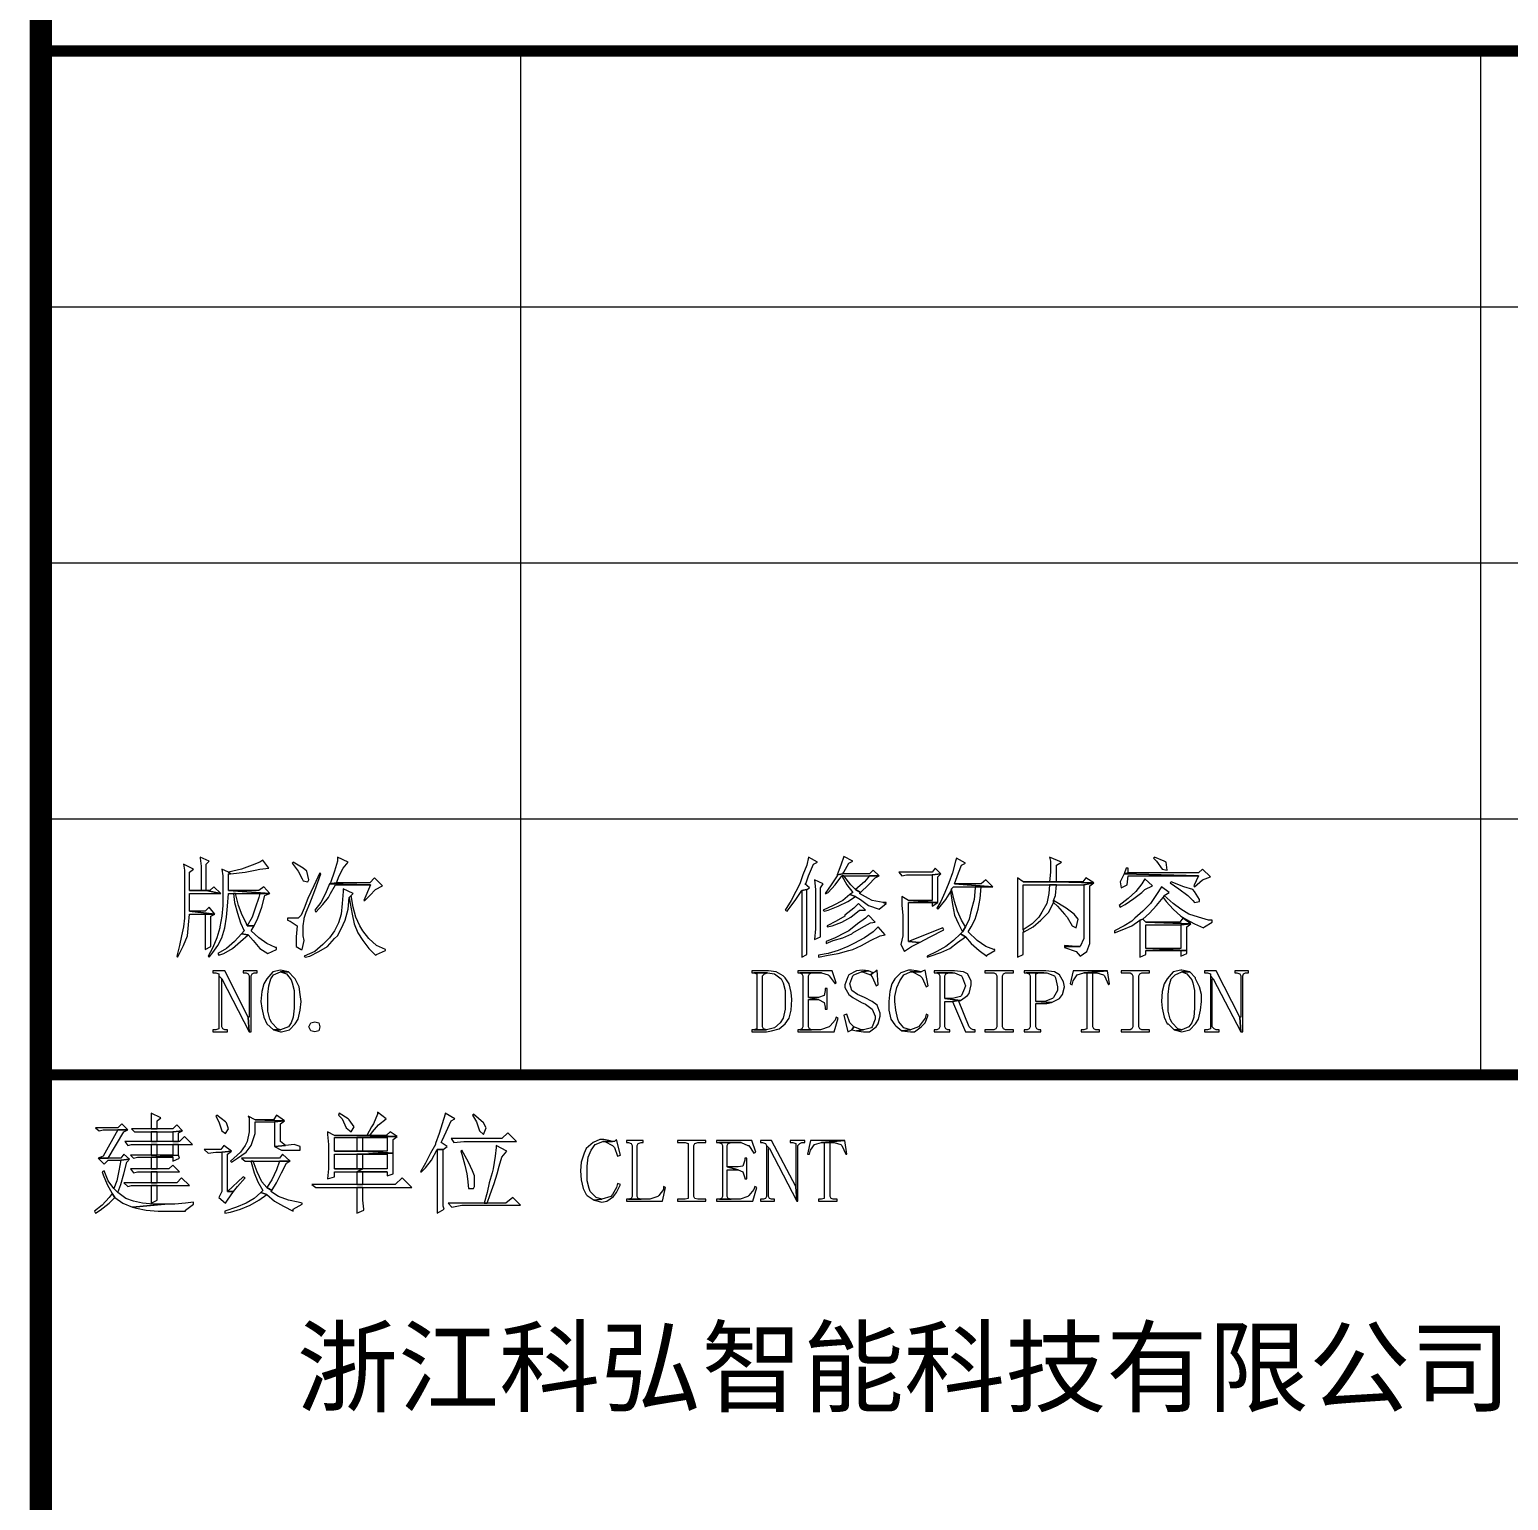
# Model space of a CAD drawing. Header units: millimetres. Extents: x 53009415 to 54059915, y 20499171 to 20796171.
# Drawn here: x 53604740 to 53627854, y 20597520 to 20620505 of the extents above; entities that cross this region are included whole.
import ezdxf

# ---------------------------------------------------------------- set-up
doc = ezdxf.new("R2010")
doc.units = ezdxf.units.MM
doc.header["$LTSCALE"] = 1000
doc.layers.add('PUB_TEXT', color=7, linetype='Continuous')
doc.layers.add('ROAD', color=2, linetype='Continuous')
doc.layers.add('PUB_TITLE', color=7, linetype='Continuous', lineweight=20)
doc.styles.add('HZST', font='')
doc.styles.get('HZST').set_extended_font_data('SimSun')

# ---------------------------------------------------------------- blocks, each defined once
blk = doc.blocks.new('a1')
at = {"layer": 'PUB_TITLE'}
for p, q in [((50500910, 18573530), (50500910, 18570326)), ((50503910, 18573530), (50503910, 18570326)), ((50499410, 18572730), (50505410, 18572730)), ((50499410, 18571930), (50505410, 18571930)), ((50499410, 18571130), (50505410, 18571130))]:
    blk.add_line(p, q, dxfattribs=at)
for points, const_width in [([(50499410, 18607730), (50499410, 18550330)], 70), ([(50499410, 18573530), (50505410, 18573530)], 35), ([(50499410, 18570330), (50505410, 18570330)], 35)]:
    blk.add_lwpolyline(points, dxfattribs=dict(at, const_width=const_width))
blk.add_lwpolyline([(50499410, 18550330), (50505410, 18550330), (50505410, 18607730), (50499410, 18607730)], close=True, dxfattribs=at)
at = {"layer": 'PUB_TITLE', "lineweight": 0}
for points in [[(50499856.2, 18570988.3), (50499859.3, 18570969.9), (50499859.3, 18570936.3), (50499859.3, 18570896.4), (50499859.3, 18570887.2), (50499859.3, 18570850.5), (50499859.3, 18570819.9), (50499856.2, 18570792.3), (50499850.1, 18570764.7), (50499844, 18570734.1), (50499834.8, 18570700.4), (50499837.9, 18570697.4), (50499844, 18570709.6), (50499856.2, 18570734.1), (50499868.5, 18570764.7), (50499871.6, 18570798.4), (50499874.6, 18570832.1), (50499923.6, 18570832.1), (50499954.3, 18570832.1), (50499874.6, 18570841.3), (50499874.6, 18570896.4), (50499972.6, 18570896.4), (50499926.7, 18570905.6), (50499874.6, 18570905.6), (50499874.6, 18570963.8), (50499886.9, 18570973)], [(50499908.3, 18571009.8), (50499908.3, 18571006.7), (50499911.4, 18570982.2), (50499911.4, 18570948.5), (50499911.4, 18570905.6), (50499874.6, 18570905.6), (50499926.7, 18570905.6), (50499926.7, 18570988.3), (50499935.9, 18570997.5)], [(50500104.3, 18571000.6), (50500095.1, 18570994.4), (50500070.6, 18570985.3), (50500037, 18570973), (50499997.1, 18570963.8), (50500003.3, 18570957.7), (50500049.2, 18570963.8), (50500079.8, 18570969.9), (50500095.1, 18570973), (50500122.7, 18570976.1)], [(50500199.3, 18570994.4), (50500196.2, 18570991.4), (50500214.6, 18570966.9), (50500226.8, 18570942.4), (50500229.9, 18570936.3), (50500245.2, 18570933.2), (50500248.3, 18570939.3), (50500242.2, 18570966.9), (50500229.9, 18570976.1)], [(50500337.1, 18571009.8), (50500337.1, 18570997.5), (50500327.9, 18570966.9), (50500315.7, 18570930.1), (50500312.6, 18570927.1), (50500334, 18570930.1), (50500343.2, 18570951.6), (50500355.5, 18570976.1), (50500370.8, 18570994.4)], [(50501810.3, 18571009.8), (50501804.2, 18570985.3), (50501791.9, 18570954.6), (50501782.7, 18570927.1), (50501770.5, 18570902.6), (50501755.2, 18570875), (50501736.8, 18570844.4), (50501742.9, 18570841.3), (50501752.1, 18570853.6), (50501770.5, 18570878.1), (50501788.8, 18570905.6), (50501804.2, 18570908.7), (50501813.3, 18570914.8), (50501798, 18570927.1), (50501801.1, 18570927.1), (50501810.3, 18570951.6), (50501825.6, 18570988.3), (50501837.8, 18570994.4)], [(50501920.5, 18571012.8), (50501911.4, 18570985.3), (50501899.1, 18570954.6), (50501917.5, 18570957.7), (50501920.5, 18570963.8), (50501935.9, 18570991.4), (50501948.1, 18570997.5)], [(50502272.8, 18571006.7), (50502269.7, 18570997.5), (50502260.5, 18570960.8), (50502248.3, 18570930.1), (50502236, 18570899.5), (50502223.8, 18570871.9), (50502211.5, 18570850.5), (50502214.6, 18570847.4), (50502217.6, 18570850.5), (50502239.1, 18570878.1), (50502254.4, 18570902.6), (50502257.4, 18570911.8), (50502263.6, 18570917.9), (50502331, 18570917.9), (50502349.3, 18570917.9), (50502386.1, 18570917.9), (50502266.6, 18570927.1), (50502278.9, 18570960.8), (50502288.1, 18570985.3), (50502300.3, 18570991.4)], [(50502563.7, 18571009.8), (50502566.8, 18570997.5), (50502566.8, 18570963.8), (50502563.7, 18570933.2), (50502481, 18570933.2), (50502585.2, 18570933.2), (50502585.2, 18570954.6), (50502585.2, 18570985.3), (50502600.5, 18570994.4)], [(50502891.4, 18571009.8), (50502888.4, 18571006.7), (50502897.6, 18570997.5), (50502915.9, 18570973), (50502931.3, 18570969.9), (50502928.2, 18570994.4), (50502922.1, 18570997.5)], [(50499975.7, 18570973), (50499978.8, 18570951.6), (50499978.8, 18570917.9), (50499978.8, 18570887.2), (50499978.8, 18570859.7), (50499975.7, 18570826), (50499969.6, 18570792.3), (50499969.6, 18570789.2), (50499960.4, 18570758.6), (50499948.1, 18570728), (50499932.8, 18570700.4), (50499935.9, 18570697.4), (50499948.1, 18570712.7), (50499963.4, 18570734.1), (50499975.7, 18570758.6), (50499984.9, 18570789.2), (50499991, 18570822.9), (50499994.1, 18570856.6), (50499997.1, 18570896.4), (50500012.4, 18570896.4), (50500018.6, 18570896.4), (50500095.1, 18570896.4), (50500125.8, 18570896.4), (50499997.1, 18570905.6), (50499997.1, 18570957.7), (50500003.3, 18570957.7), (50499997.1, 18570963.8)], [(50500282, 18570960.8), (50500263.6, 18570920.9), (50500245.2, 18570881.1), (50500233, 18570850.5), (50500223.8, 18570829.1), (50500217.7, 18570822.9), (50500214.6, 18570819.9), (50500180.9, 18570819.9), (50500180.9, 18570813.7), (50500190.1, 18570810.7), (50500211.5, 18570795.4), (50500211.5, 18570795.4), (50500208.5, 18570761.7), (50500208.5, 18570731), (50500223.8, 18570721.9), (50500226.8, 18570721.9), (50500233, 18570749.4), (50500229.9, 18570764.7), (50500229.9, 18570795.4), (50500233, 18570816.8), (50500233, 18570819.9), (50500239.1, 18570838.2), (50500251.3, 18570865.8), (50500266.7, 18570905.6), (50500285, 18570957.7)], [(50500453.5, 18570945.4), (50500438.2, 18570930.1), (50500334, 18570930.1), (50500312.6, 18570927.1), (50500441.2, 18570924), (50500419.8, 18570875), (50500422.9, 18570875), (50500438.2, 18570890.3), (50500456.5, 18570908.7), (50500478, 18570920.9)], [(50502012.4, 18570969.9), (50502000.2, 18570957.7), (50501917.5, 18570957.7), (50501899.1, 18570954.6), (50501899.1, 18570951.6), (50501880.7, 18570924), (50501862.4, 18570896.4), (50501865.4, 18570896.4), (50501871.5, 18570899.5), (50501893, 18570924), (50501914.4, 18570951.6), (50501920.5, 18570951.6), (50502000.2, 18570951.6), (50502030.8, 18570951.6)], [(50501920.5, 18570951.6), (50501914.4, 18570951.6), (50501929.7, 18570924), (50501948.1, 18570899.5), (50501938.9, 18570893.4), (50501957.3, 18570887.2), (50501972.6, 18570878.1), (50501997.1, 18570859.7), (50502030.8, 18570847.4), (50502052.2, 18570865.8), (50502043.1, 18570868.9), (50502009.4, 18570875), (50501997.1, 18570881.1), (50501969.5, 18570896.4), (50501972.6, 18570899.5), (50501957.3, 18570908.7), (50501942, 18570924)], [(50502030.8, 18570951.6), (50502000.2, 18570951.6), (50501984.9, 18570933.2), (50501957.3, 18570908.7), (50501972.6, 18570899.5), (50501997.1, 18570924), (50502018.6, 18570945.4)], [(50502205.4, 18570976.1), (50502196.2, 18570963.8), (50502092.1, 18570963.8), (50502101.2, 18570951.6), (50502116.6, 18570954.6), (50502196.2, 18570954.6), (50502223.8, 18570957.7)], [(50502223.8, 18570957.7), (50502196.2, 18570954.6), (50502196.2, 18570875), (50502122.7, 18570875), (50502214.6, 18570868.9), (50502214.6, 18570878.1), (50502214.6, 18570908.7), (50502214.6, 18570948.5)], [(50502462.7, 18570945.4), (50502462.7, 18570920.9), (50502462.7, 18570884.2), (50502462.7, 18570752.5), (50502462.7, 18570731), (50502462.7, 18570697.4), (50502481, 18570706.5), (50502481, 18570777), (50502484.1, 18570777), (50502481, 18570783.1), (50502481, 18570924), (50502563.7, 18570924), (50502585.2, 18570924), (50502670.9, 18570924), (50502701.5, 18570930.1), (50502585.2, 18570933.2), (50502481, 18570933.2)], [(50502677, 18570945.4), (50502667.9, 18570933.2), (50502585.2, 18570933.2), (50502701.5, 18570930.1)], [(50502860.8, 18570942.4), (50502851.6, 18570927.1), (50502833.2, 18570902.6), (50502808.7, 18570881.1), (50502781.2, 18570859.7), (50502784.2, 18570853.6), (50502799.6, 18570862.7), (50502827.1, 18570881.1), (50502851.6, 18570899.5), (50502860.8, 18570908.7), (50502885.3, 18570920.9)], [(50502796.5, 18570957.7), (50502784.2, 18570933.2), (50502787.3, 18570914.8), (50502805.7, 18570924), (50502808.7, 18570951.6), (50503029.3, 18570951.6)], [(50502808.7, 18570976.1), (50502802.6, 18570976.1), (50502796.5, 18570957.7), (50502808.7, 18570960.8)], [(50503041.5, 18570973), (50503029.3, 18570960.8), (50502808.7, 18570960.8), (50502796.5, 18570957.7), (50503029.3, 18570951.6), (50503013.9, 18570920.9), (50503017, 18570917.9), (50503041.5, 18570939.3), (50503066, 18570948.5)], [(50499951.2, 18570917.9), (50499938.9, 18570905.6), (50499926.7, 18570905.6), (50499972.6, 18570896.4)], [(50500107.4, 18570917.9), (50500092.1, 18570905.6), (50499997.1, 18570905.6), (50500125.8, 18570896.4)], [(50500018.6, 18570896.4), (50500012.4, 18570896.4), (50500015.5, 18570868.9), (50500024.7, 18570835.2), (50500033.9, 18570804.6), (50500046.1, 18570780.1), (50500037, 18570770.9), (50500058.4, 18570767.8), (50500073.7, 18570749.4), (50500095.1, 18570724.9), (50500119.6, 18570709.6), (50500119.6, 18570709.6), (50500147.2, 18570721.9), (50500147.2, 18570728), (50500144.1, 18570728), (50500116.6, 18570740.2), (50500092.1, 18570758.6), (50500067.6, 18570780.1), (50500076.8, 18570795.4), (50500055.3, 18570795.4), (50500052.3, 18570804.6), (50500040, 18570829.1), (50500027.8, 18570859.7)], [(50500125.8, 18570896.4), (50500095.1, 18570896.4), (50500092.1, 18570884.2), (50500079.8, 18570850.5), (50500070.6, 18570822.9), (50500055.3, 18570795.4), (50500076.8, 18570795.4), (50500089, 18570819.9), (50500101.3, 18570853.6), (50500110.5, 18570890.3)], [(50500355.5, 18570911.8), (50500355.5, 18570902.6), (50500352.4, 18570865.8), (50500349.4, 18570832.1), (50500340.2, 18570804.6), (50500327.9, 18570780.1), (50500312.6, 18570758.6), (50500291.2, 18570737.2), (50500266.7, 18570715.7), (50500233, 18570700.4), (50500236, 18570697.4), (50500251.3, 18570700.4), (50500278.9, 18570715.7), (50500306.5, 18570731), (50500327.9, 18570755.6), (50500337.1, 18570764.7), (50500349.4, 18570786.2), (50500361.6, 18570813.7), (50500370.8, 18570847.4), (50500373.9, 18570884.2), (50500380, 18570890.3), (50500386.1, 18570896.4)], [(50500312.6, 18570927.1), (50500300.3, 18570896.4), (50500285, 18570868.9), (50500266.7, 18570844.4), (50500269.7, 18570838.2), (50500291.2, 18570862.7), (50500309.5, 18570884.2), (50500315.7, 18570896.4), (50500331, 18570924), (50500441.2, 18570924)], [(50501804.2, 18570908.7), (50501788.8, 18570905.6), (50501788.8, 18570737.2), (50501788.8, 18570731), (50501788.8, 18570697.4), (50501804.2, 18570706.5)], [(50501828.7, 18570939.3), (50501831.7, 18570908.7), (50501831.7, 18570792.3), (50501831.7, 18570786.2), (50501828.7, 18570752.5), (50501847, 18570761.7), (50501847, 18570914.8), (50501856.2, 18570927.1)], [(50502257.4, 18570911.8), (50502254.4, 18570902.6), (50502254.4, 18570896.4), (50502260.5, 18570862.7), (50502266.6, 18570829.1), (50502278.9, 18570801.5), (50502291.1, 18570777), (50502300.3, 18570792.3), (50502300.3, 18570792.3), (50502288.1, 18570813.7), (50502275.8, 18570841.3), (50502266.6, 18570871.9)], [(50502364.6, 18570939.3), (50502349.3, 18570927.1), (50502266.6, 18570927.1), (50502386.1, 18570917.9)], [(50502349.3, 18570917.9), (50502331, 18570917.9), (50502331, 18570914.8), (50502327.9, 18570878.1), (50502318.7, 18570844.4), (50502312.6, 18570816.8), (50502300.3, 18570792.3), (50502291.1, 18570777), (50502285, 18570770.9), (50502300.3, 18570761.7), (50502318.7, 18570740.2), (50502343.2, 18570718.8), (50502367.7, 18570700.4), (50502367.7, 18570703.5), (50502392.2, 18570718.8), (50502392.2, 18570721.9), (50502389.1, 18570721.9), (50502364.6, 18570731), (50502337.1, 18570749.4), (50502309.5, 18570777), (50502318.7, 18570792.3), (50502331, 18570816.8), (50502340.1, 18570847.4), (50502346.3, 18570881.1)], [(50502585.2, 18570924), (50502563.7, 18570924), (50502560.7, 18570896.4), (50502554.5, 18570865.8), (50502539.2, 18570838.2), (50502530, 18570822.9), (50502508.6, 18570801.5), (50502481, 18570783.1), (50502484.1, 18570777), (50502511.7, 18570792.3), (50502536.2, 18570813.7), (50502539.2, 18570816.8), (50502560.7, 18570838.2), (50502576, 18570868.9), (50502576, 18570875), (50502582.1, 18570890.3)], [(50502701.5, 18570930.1), (50502670.9, 18570924), (50502670.9, 18570755.6), (50502670.9, 18570755.6), (50502658.7, 18570731), (50502609.7, 18570731), (50502609.7, 18570728), (50502646.4, 18570715.7), (50502658.7, 18570700.4), (50502680.1, 18570715.7), (50502689.3, 18570740.2), (50502689.3, 18570920.9)], [(50502912.9, 18570917.9), (50502897.6, 18570893.4), (50502879.2, 18570865.8), (50502876.1, 18570862.7), (50502854.7, 18570841.3), (50502830.2, 18570819.9), (50502821, 18570810.7), (50502796.5, 18570795.4), (50502765.9, 18570780.1), (50502765.9, 18570773.9), (50502790.4, 18570783.1), (50502821, 18570795.4), (50502845.5, 18570813.7), (50502854.7, 18570816.8), (50502876.1, 18570835.2), (50502897.6, 18570859.7), (50502919, 18570884.2), (50502922.1, 18570890.3), (50502937.4, 18570899.5)], [(50502943.5, 18570933.2), (50502940.4, 18570930.1), (50502968, 18570911.8), (50502995.6, 18570890.3), (50503010.9, 18570875), (50503017, 18570868.9), (50503032.3, 18570871.9), (50503032.3, 18570878.1), (50503017, 18570902.6), (50503010.9, 18570908.7), (50502983.3, 18570917.9)], [(50499935.9, 18570853.6), (50499923.6, 18570841.3), (50499874.6, 18570841.3), (50499954.3, 18570832.1)], [(50500380, 18570890.3), (50500373.9, 18570884.2), (50500376.9, 18570865.8), (50500383, 18570832.1), (50500389.2, 18570801.5), (50500401.4, 18570773.9), (50500416.7, 18570749.4), (50500435.1, 18570724.9), (50500456.5, 18570703.5), (50500459.6, 18570706.5), (50500487.2, 18570718.8), (50500487.2, 18570721.9), (50500459.6, 18570734.1), (50500435.1, 18570755.6), (50500416.7, 18570780.1), (50500407.5, 18570795.4), (50500395.3, 18570822.9), (50500386.1, 18570853.6)], [(50501938.9, 18570893.4), (50501917.5, 18570875), (50501886.9, 18570859.7), (50501856.2, 18570844.4), (50501859.3, 18570841.3), (50501871.5, 18570844.4), (50501902.2, 18570856.6), (50501932.8, 18570871.9), (50501957.3, 18570887.2)], [(50501966.5, 18570865.8), (50501951.2, 18570850.5), (50501923.6, 18570829.1), (50501923.6, 18570826), (50501896, 18570810.7), (50501868.5, 18570795.4), (50501868.5, 18570792.3), (50501883.8, 18570795.4), (50501914.4, 18570807.6), (50501942, 18570822.9), (50501969.5, 18570844.4), (50501987.9, 18570844.4)], [(50502052.2, 18570868.9), (50502043.1, 18570868.9), (50502052.2, 18570865.8)], [(50502101.2, 18570887.2), (50502101.2, 18570859.7), (50502104.3, 18570829.1), (50502104.3, 18570764.7), (50502098.2, 18570737.2), (50502110.4, 18570715.7), (50502113.5, 18570718.8), (50502131.9, 18570731), (50502156.4, 18570743.3), (50502122.7, 18570746.4), (50502122.7, 18570868.9), (50502196.2, 18570868.9), (50502214.6, 18570868.9), (50502122.7, 18570875)], [(50502214.6, 18570868.9), (50502196.2, 18570868.9), (50502196.2, 18570856.6)], [(50502576, 18570875), (50502576, 18570868.9), (50502588.2, 18570856.6), (50502609.7, 18570832.1), (50502618.9, 18570822.9), (50502634.2, 18570795.4), (50502646.4, 18570789.2), (50502652.5, 18570816.8), (50502652.5, 18570816.8), (50502640.3, 18570832.1), (50502615.8, 18570850.5)], [(50502922.1, 18570890.3), (50502919, 18570884.2), (50502928.2, 18570871.9), (50502949.6, 18570847.4), (50502974.1, 18570826), (50502989.4, 18570816.8), (50503017, 18570801.5), (50503044.6, 18570789.2), (50503047.6, 18570792.3), (50503072.1, 18570807.6), (50503072.1, 18570813.7), (50503059.9, 18570813.7), (50503029.3, 18570822.9), (50502998.6, 18570832.1), (50502974.1, 18570847.4), (50502949.6, 18570865.8)], [(50499954.3, 18570832.1), (50499923.6, 18570832.1), (50499923.6, 18570721.9), (50499942, 18570731), (50499942, 18570752.5), (50499942, 18570783.1), (50499942, 18570826)], [(50501997.1, 18570829.1), (50501987.9, 18570819.9), (50501963.4, 18570801.5), (50501935.9, 18570780.1), (50501923.6, 18570773.9), (50501893, 18570758.6), (50501865.4, 18570746.4), (50501865.4, 18570740.2), (50501886.9, 18570749.4), (50501917.5, 18570758.6), (50501945, 18570770.9), (50501948.1, 18570773.9), (50501975.7, 18570789.2), (50502003.2, 18570804.6), (50502018.6, 18570807.6)], [(50502854.7, 18570816.8), (50502845.5, 18570813.7), (50502845.5, 18570786.2), (50502845.5, 18570746.4), (50502845.5, 18570718.8), (50502845.5, 18570697.4), (50502863.9, 18570706.5), (50502863.9, 18570718.8), (50502974.1, 18570718.8), (50502992.5, 18570718.8), (50502863.9, 18570724.9), (50502863.9, 18570798.4), (50502974.1, 18570798.4), (50503004.8, 18570801.5), (50502863.9, 18570807.6)], [(50502980.3, 18570819.9), (50502971.1, 18570807.6), (50502863.9, 18570807.6), (50503004.8, 18570801.5)], [(50500037, 18570770.9), (50500015.5, 18570746.4), (50499991, 18570724.9), (50499963.4, 18570709.6), (50499966.5, 18570703.5), (50499981.8, 18570709.6), (50500009.4, 18570724.9), (50500033.9, 18570746.4), (50500058.4, 18570767.8)], [(50502027.7, 18570792.3), (50502012.4, 18570777), (50501984.9, 18570758.6), (50501951.2, 18570740.2), (50501932.8, 18570731), (50501902.2, 18570718.8), (50501871.5, 18570709.6), (50501840.9, 18570703.5), (50501840.9, 18570697.4), (50501840.9, 18570697.4), (50501871.5, 18570703.5), (50501902.2, 18570709.6), (50501935.9, 18570718.8), (50501948.1, 18570721.9), (50501975.7, 18570734.1), (50502003.2, 18570749.4), (50502033.9, 18570764.7), (50502049.2, 18570767.8)], [(50502229.9, 18570789.2), (50502122.7, 18570746.4), (50502156.4, 18570743.3), (50502190.1, 18570761.7), (50502232.9, 18570783.1)], [(50502285, 18570770.9), (50502263.6, 18570749.4), (50502239.1, 18570731), (50502211.5, 18570715.7), (50502180.9, 18570700.4), (50502180.9, 18570697.4), (50502190.1, 18570700.4), (50502223.8, 18570712.7), (50502251.3, 18570724.9), (50502275.8, 18570743.3), (50502300.3, 18570761.7)], [(50503004.8, 18570801.5), (50502974.1, 18570798.4), (50502974.1, 18570724.9), (50502863.9, 18570724.9), (50502992.5, 18570718.8), (50502992.5, 18570749.4), (50502992.5, 18570792.3)], [(50502609.7, 18570734.1), (50502609.7, 18570731), (50502658.7, 18570731), (50502646.4, 18570731)], [(50502992.5, 18570718.8), (50502974.1, 18570718.8), (50502974.1, 18570700.4), (50502992.5, 18570709.6)], [(50499984.9, 18570654.5), (50499948.1, 18570654.5), (50499948.1, 18570648.4), (50499957.3, 18570648.4), (50499966.5, 18570645.3), (50499966.5, 18570639.2), (50499975.7, 18570630), (50500061.5, 18570464.6), (50500058.4, 18570510.5)], [(50499966.5, 18570639.2), (50499966.5, 18570479.9), (50499966.5, 18570473.8), (50499957.3, 18570470.7), (50499948.1, 18570470.7), (50499948.1, 18570464.6), (50499994.1, 18570464.6), (50499994.1, 18570470.7), (50499984.9, 18570470.7), (50499978.8, 18570473.8), (50499975.7, 18570479.9), (50499975.7, 18570630), (50499975.7, 18570630)], [(50500086, 18570654.5), (50500043.1, 18570654.5), (50500043.1, 18570648.4), (50500052.3, 18570648.4), (50500058.4, 18570645.3), (50500061.5, 18570639.2), (50500061.5, 18570510.5), (50500058.4, 18570510.5), (50500061.5, 18570464.6), (50500067.6, 18570464.6), (50500067.6, 18570639.2), (50500070.6, 18570645.3), (50500076.8, 18570648.4), (50500086, 18570648.4)], [(50500159.5, 18570657.5), (50500159.5, 18570657.5), (50500135, 18570651.4), (50500116.6, 18570630), (50500107.4, 18570614.7), (50500101.3, 18570590.2), (50500098.2, 18570559.5), (50500101.3, 18570538.1), (50500107.4, 18570510.5), (50500116.6, 18570489.1), (50500116.6, 18570489.1), (50500138, 18570470.7), (50500159.5, 18570470.7), (50500150.3, 18570473.8), (50500131.9, 18570492.2), (50500125.8, 18570504.4), (50500119.6, 18570528.9), (50500119.6, 18570562.6), (50500119.6, 18570581), (50500122.7, 18570608.5), (50500128.8, 18570630), (50500138, 18570642.2), (50500159.5, 18570651.4), (50500184, 18570651.4)], [(50500184, 18570651.4), (50500159.5, 18570651.4), (50500177.8, 18570645.3), (50500193.2, 18570626.9), (50500196.2, 18570617.7), (50500202.3, 18570593.2), (50500202.3, 18570562.6), (50500202.3, 18570538.1), (50500199.3, 18570510.5), (50500193.2, 18570492.2), (50500184, 18570479.9), (50500159.5, 18570470.7), (50500138, 18570470.7), (50500159.5, 18570464.6), (50500162.5, 18570464.6), (50500187, 18570470.7), (50500205.4, 18570489.1), (50500214.6, 18570504.4), (50500220.7, 18570532), (50500223.8, 18570559.5), (50500220.7, 18570581), (50500217.7, 18570605.5), (50500205.4, 18570630), (50500202.3, 18570633)], [(50501684.7, 18570654.5), (50501632.6, 18570654.5), (50501632.6, 18570648.4), (50501638.8, 18570648.4), (50501681.6, 18570648.4), (50501703.1, 18570645.3), (50501724.5, 18570630), (50501730.7, 18570617.7), (50501736.8, 18570593.2), (50501736.8, 18570562.6), (50501736.8, 18570535), (50501730.7, 18570507.5), (50501721.5, 18570492.2), (50501703.1, 18570476.8), (50501678.6, 18570470.7), (50501638.8, 18570470.7), (50501632.6, 18570470.7), (50501632.6, 18570464.6), (50501678.6, 18570464.6), (50501693.9, 18570467.7), (50501718.4, 18570473.8), (50501736.8, 18570489.1), (50501749, 18570507.5), (50501755.2, 18570532), (50501758.2, 18570565.7), (50501755.2, 18570587.1), (50501749, 18570614.7), (50501736.8, 18570633), (50501730.7, 18570639.2), (50501709.2, 18570651.4)], [(50501638.8, 18570648.4), (50501648, 18570645.3), (50501648, 18570639.2), (50501648, 18570479.9), (50501648, 18570473.8), (50501638.8, 18570470.7), (50501678.6, 18570470.7), (50501669.4, 18570473.8), (50501666.3, 18570479.9), (50501666.3, 18570639.2), (50501672.5, 18570645.3), (50501681.6, 18570648.4)], [(50501883.8, 18570654.5), (50501776.6, 18570654.5), (50501776.6, 18570648.4), (50501782.7, 18570648.4), (50501850.1, 18570648.4), (50501871.5, 18570642.2), (50501874.6, 18570639.2), (50501893, 18570614.7), (50501896, 18570617.7)], [(50501782.7, 18570648.4), (50501788.8, 18570645.3), (50501791.9, 18570639.2), (50501791.9, 18570479.9), (50501788.8, 18570473.8), (50501782.7, 18570470.7), (50501819.5, 18570470.7), (50501813.3, 18570473.8), (50501810.3, 18570479.9), (50501810.3, 18570565.7), (50501840.9, 18570565.7), (50501810.3, 18570571.8), (50501810.3, 18570639.2), (50501813.3, 18570645.3), (50501819.5, 18570648.4), (50501850.1, 18570648.4)], [(50501978.7, 18570657.5), (50501960.4, 18570654.5), (50501935.9, 18570642.2), (50501932.8, 18570636.1), (50501923.6, 18570611.6), (50501923.6, 18570602.4), (50501935.9, 18570581), (50501948.1, 18570571.8), (50501975.7, 18570556.5), (50501987.9, 18570550.3), (50502009.4, 18570535), (50502018.6, 18570513.6), (50502018.6, 18570504.4), (50502009.4, 18570479.9), (50502006.3, 18570476.8), (50501981.8, 18570470.7), (50501960.4, 18570467.7), (50501981.8, 18570464.6), (50502000.2, 18570464.6), (50502021.6, 18570479.9), (50502027.7, 18570489.1), (50502033.9, 18570513.6), (50502033.9, 18570522.8), (50502024.7, 18570547.3), (50502009.4, 18570559.5), (50501984.9, 18570571.8), (50501963.4, 18570581), (50501945, 18570593.2), (50501938.9, 18570614.7), (50501938.9, 18570614.7), (50501948.1, 18570639.2), (50501951.2, 18570642.2), (50501975.7, 18570651.4), (50501997.1, 18570654.5)], [(50501997.1, 18570654.5), (50501975.7, 18570651.4), (50501978.7, 18570651.4), (50502003.2, 18570642.2), (50502012.4, 18570648.4)], [(50502024.7, 18570657.5), (50502018.6, 18570651.4), (50502012.4, 18570648.4), (50502003.2, 18570642.2), (50502009.4, 18570636.1), (50502021.6, 18570608.5), (50502027.7, 18570611.6)], [(50502131.9, 18570657.5), (50502122.7, 18570657.5), (50502098.2, 18570648.4), (50502079.8, 18570630), (50502070.6, 18570614.7), (50502064.5, 18570590.2), (50502061.4, 18570559.5), (50502061.4, 18570532), (50502067.6, 18570504.4), (50502079.8, 18570486), (50502082.9, 18570483), (50502101.2, 18570467.7), (50502128.8, 18570470.7), (50502107.4, 18570476.8), (50502092.1, 18570495.2), (50502089, 18570504.4), (50502082.9, 18570532), (50502079.8, 18570559.5), (50502079.8, 18570574.8), (50502085.9, 18570602.4), (50502095.1, 18570623.9), (50502107.4, 18570642.2), (50502128.8, 18570651.4), (50502162.5, 18570651.4), (50502147.2, 18570654.5)], [(50502174.8, 18570657.5), (50502168.6, 18570654.5), (50502162.5, 18570651.4), (50502128.8, 18570651.4), (50502134.9, 18570651.4), (50502159.4, 18570639.2), (50502165.6, 18570633), (50502177.8, 18570605.5), (50502183.9, 18570608.5)], [(50502266.6, 18570654.5), (50502202.3, 18570654.5), (50502202.3, 18570648.4), (50502211.5, 18570648.4), (50502260.5, 18570648.4), (50502266.6, 18570648.4), (50502288.1, 18570639.2), (50502291.1, 18570633), (50502300.3, 18570608.5), (50502297.3, 18570599.4), (50502288.1, 18570577.9), (50502285, 18570574.8), (50502260.5, 18570568.7), (50502236, 18570568.7), (50502285, 18570562.6), (50502306.5, 18570577.9), (50502312.6, 18570584), (50502318.7, 18570611.6), (50502318.7, 18570623.9), (50502306.5, 18570645.3), (50502294.2, 18570651.4)], [(50502211.5, 18570648.4), (50502217.6, 18570645.3), (50502220.7, 18570639.2), (50502220.7, 18570479.9), (50502217.6, 18570473.8), (50502211.5, 18570470.7), (50502202.3, 18570470.7), (50502202.3, 18570464.6), (50502251.3, 18570464.6), (50502251.3, 18570470.7), (50502245.2, 18570470.7), (50502239.1, 18570473.8), (50502236, 18570479.9), (50502236, 18570559.5), (50502260.5, 18570559.5), (50502278.9, 18570562.6), (50502285, 18570562.6), (50502236, 18570568.7), (50502236, 18570639.2), (50502239.1, 18570645.3), (50502248.3, 18570648.4), (50502260.5, 18570648.4)], [(50502450.4, 18570654.5), (50502361.6, 18570654.5), (50502361.6, 18570648.4), (50502389.1, 18570648.4), (50502395.3, 18570645.3), (50502398.3, 18570639.2), (50502398.3, 18570479.9), (50502395.3, 18570473.8), (50502389.1, 18570470.7), (50502361.6, 18570470.7), (50502361.6, 18570464.6), (50502450.4, 18570464.6), (50502450.4, 18570470.7), (50502425.9, 18570470.7), (50502419.8, 18570473.8), (50502416.7, 18570479.9), (50502416.7, 18570639.2), (50502419.8, 18570645.3), (50502425.9, 18570648.4), (50502450.4, 18570648.4)], [(50502551.5, 18570654.5), (50502484.1, 18570654.5), (50502484.1, 18570648.4), (50502490.2, 18570648.4), (50502545.3, 18570648.4), (50502554.5, 18570648.4), (50502579, 18570639.2), (50502582.1, 18570633), (50502588.2, 18570605.5), (50502588.2, 18570593.2), (50502576, 18570571.8), (50502572.9, 18570568.7), (50502548.4, 18570559.5), (50502520.8, 18570559.5), (50502569.8, 18570556.5), (50502594.4, 18570568.7), (50502603.5, 18570581), (50502609.7, 18570605.5), (50502606.6, 18570620.8), (50502594.4, 18570642.2), (50502579, 18570651.4)], [(50502490.2, 18570648.4), (50502499.4, 18570645.3), (50502502.5, 18570639.2), (50502502.5, 18570479.9), (50502499.4, 18570473.8), (50502493.3, 18570470.7), (50502484.1, 18570470.7), (50502484.1, 18570464.6), (50502536.2, 18570464.6), (50502536.2, 18570470.7), (50502530, 18570470.7), (50502523.9, 18570473.8), (50502520.8, 18570479.9), (50502520.8, 18570553.4), (50502554.5, 18570553.4), (50502569.8, 18570556.5), (50502520.8, 18570559.5), (50502520.8, 18570639.2), (50502520.8, 18570645.3), (50502530, 18570648.4), (50502545.3, 18570648.4)], [(50502744.4, 18570654.5), (50502637.2, 18570654.5), (50502628, 18570614.7), (50502634.2, 18570611.6), (50502637.2, 18570623.9), (50502649.5, 18570642.2), (50502670.9, 18570648.4)], [(50502670.9, 18570648.4), (50502680.1, 18570648.4), (50502680.1, 18570636.1), (50502680.1, 18570479.9), (50502680.1, 18570473.8), (50502670.9, 18570470.7), (50502661.7, 18570470.7), (50502661.7, 18570464.6), (50502719.9, 18570464.6), (50502719.9, 18570470.7), (50502707.7, 18570470.7), (50502701.5, 18570473.8), (50502698.5, 18570479.9), (50502698.5, 18570636.1), (50502698.5, 18570648.4), (50502710.7, 18570648.4)], [(50502744.4, 18570654.5), (50502670.9, 18570648.4), (50502710.7, 18570648.4), (50502732.2, 18570642.2), (50502735.2, 18570639.2), (50502747.5, 18570611.6), (50502750.6, 18570614.7)], [(50502876.1, 18570654.5), (50502787.3, 18570654.5), (50502787.3, 18570648.4), (50502814.9, 18570648.4), (50502821, 18570645.3), (50502824.1, 18570639.2), (50502824.1, 18570479.9), (50502821, 18570473.8), (50502814.9, 18570470.7), (50502787.3, 18570470.7), (50502787.3, 18570464.6), (50502876.1, 18570464.6), (50502876.1, 18570470.7), (50502851.6, 18570470.7), (50502845.5, 18570473.8), (50502842.4, 18570479.9), (50502842.4, 18570639.2), (50502845.5, 18570645.3), (50502851.6, 18570648.4), (50502876.1, 18570648.4)], [(50502977.2, 18570657.5), (50502974.1, 18570657.5), (50502949.6, 18570651.4), (50502931.3, 18570630), (50502922.1, 18570614.7), (50502915.9, 18570590.2), (50502912.9, 18570559.5), (50502915.9, 18570538.1), (50502922.1, 18570510.5), (50502931.3, 18570489.1), (50502934.3, 18570489.1), (50502952.7, 18570470.7), (50502977.2, 18570470.7), (50502964.9, 18570473.8), (50502946.6, 18570492.2), (50502940.4, 18570504.4), (50502934.3, 18570528.9), (50502934.3, 18570562.6), (50502934.3, 18570581), (50502937.4, 18570608.5), (50502943.5, 18570630), (50502955.8, 18570642.2), (50502977.2, 18570651.4), (50503001.7, 18570651.4)], [(50503001.7, 18570651.4), (50502977.2, 18570651.4), (50502992.5, 18570645.3), (50503007.8, 18570626.9), (50503010.9, 18570617.7), (50503017, 18570593.2), (50503017, 18570562.6), (50503017, 18570538.1), (50503013.9, 18570510.5), (50503007.8, 18570492.2), (50502998.6, 18570479.9), (50502977.2, 18570470.7), (50502952.7, 18570470.7), (50502977.2, 18570464.6), (50502977.2, 18570464.6), (50503001.7, 18570470.7), (50503020.1, 18570489.1), (50503029.3, 18570504.4), (50503035.4, 18570532), (50503038.4, 18570559.5), (50503038.4, 18570581), (50503032.3, 18570605.5), (50503020.1, 18570630), (50503020.1, 18570633)], [(50503084.4, 18570654.5), (50503047.6, 18570654.5), (50503047.6, 18570648.4), (50503056.8, 18570648.4), (50503066, 18570645.3), (50503066, 18570639.2), (50503075.2, 18570630), (50503161, 18570464.6), (50503157.9, 18570510.5)], [(50503066, 18570639.2), (50503066, 18570479.9), (50503066, 18570473.8), (50503056.8, 18570470.7), (50503047.6, 18570470.7), (50503047.6, 18570464.6), (50503093.6, 18570464.6), (50503093.6, 18570470.7), (50503084.4, 18570470.7), (50503078.3, 18570473.8), (50503072.1, 18570479.9), (50503072.1, 18570630), (50503075.2, 18570630)], [(50503185.5, 18570654.5), (50503142.6, 18570654.5), (50503142.6, 18570648.4), (50503148.7, 18570648.4), (50503157.9, 18570645.3), (50503161, 18570639.2), (50503161, 18570510.5), (50503157.9, 18570510.5), (50503161, 18570464.6), (50503167.1, 18570464.6), (50503167.1, 18570639.2), (50503170.1, 18570645.3), (50503176.3, 18570648.4), (50503185.5, 18570648.4)], [(50501868.5, 18570599.4), (50501862.4, 18570599.4), (50501862.4, 18570593.2), (50501859.3, 18570577.9), (50501840.9, 18570571.8), (50501810.3, 18570571.8), (50501840.9, 18570565.7), (50501859.3, 18570556.5), (50501862.4, 18570541.2), (50501862.4, 18570535), (50501868.5, 18570535)], [(50502278.9, 18570562.6), (50502260.5, 18570559.5), (50502300.3, 18570464.6), (50502331, 18570464.6), (50502331, 18570470.7), (50502324.8, 18570470.7), (50502318.7, 18570473.8), (50502312.6, 18570479.9)], [(50500266.7, 18570464.6), (50500254.4, 18570467.7), (50500254.4, 18570467.7), (50500248.3, 18570479.9), (50500248.3, 18570479.9), (50500254.4, 18570492.2), (50500254.4, 18570492.2), (50500266.7, 18570495.2), (50500266.7, 18570495.2), (50500278.9, 18570492.2), (50500278.9, 18570492.2), (50500282, 18570479.9), (50500282, 18570479.9), (50500278.9, 18570467.7), (50500278.9, 18570467.7), (50500266.7, 18570464.6), (50500266.7, 18570464.6), (50500266.7, 18570464.6)], [(50501896, 18570510.5), (50501893, 18570501.3), (50501877.7, 18570483), (50501874.6, 18570479.9), (50501847, 18570470.7), (50501819.5, 18570470.7), (50501782.7, 18570470.7), (50501776.6, 18570470.7), (50501776.6, 18570464.6), (50501889.9, 18570464.6), (50501902.2, 18570507.5)], [(50501929.7, 18570519.7), (50501920.5, 18570516.7), (50501932.8, 18570464.6), (50501938.9, 18570467.7), (50501945, 18570470.7), (50501951.2, 18570479.9), (50501938.9, 18570492.2)], [(50501951.2, 18570479.9), (50501945, 18570470.7), (50501960.4, 18570467.7), (50501981.8, 18570470.7), (50501975.7, 18570470.7)], [(50502177.8, 18570519.7), (50502174.8, 18570507.5), (50502159.4, 18570486), (50502153.3, 18570479.9), (50502128.8, 18570470.7), (50502101.2, 18570467.7), (50502128.8, 18570464.6), (50502141.1, 18570464.6), (50502162.5, 18570479.9), (50502174.8, 18570492.2), (50502183.9, 18570516.7)], [(50499755.2, 18570210.4), (50499755.2, 18570195.1), (50499755.2, 18570161.4), (50499773.6, 18570161.4), (50499773.6, 18570185.9), (50499785.8, 18570195.1)], [(50499960.4, 18570204.3), (50499957.3, 18570201.2), (50499966.5, 18570182.8), (50499975.7, 18570155.3), (50499987.9, 18570146.1), (50499997.1, 18570161.4), (50499991, 18570179.8), (50499987.9, 18570182.8)], [(50500058.4, 18570201.2), (50500061.5, 18570195.1), (50500061.5, 18570161.4), (50500061.5, 18570152.2), (50500055.3, 18570121.6), (50500049.2, 18570109.3), (50500033.9, 18570087.9), (50500003.3, 18570060.3), (50500006.3, 18570057.2), (50500024.7, 18570069.5), (50500052.3, 18570087.9), (50500067.6, 18570109.3), (50500070.6, 18570118.5), (50500079.8, 18570146.1), (50500079.8, 18570182.8), (50500141.1, 18570182.8), (50500171.7, 18570185.9), (50500079.8, 18570188.9)], [(50500147.2, 18570204.3), (50500138, 18570188.9), (50500079.8, 18570188.9), (50500171.7, 18570185.9)], [(50500462.7, 18570213.4), (50500462.7, 18570207.3), (50500450.4, 18570176.7), (50500444.3, 18570167.5), (50500429, 18570139.9), (50500327.9, 18570139.9), (50500438.2, 18570139.9), (50500447.4, 18570152.2), (50500465.7, 18570173.6), (50500490.2, 18570192)], [(50500343.2, 18570210.4), (50500340.2, 18570204.3), (50500352.4, 18570192), (50500364.7, 18570164.4), (50500380, 18570152.2), (50500389.2, 18570167.5), (50500373.9, 18570188.9), (50500370.8, 18570192)], [(50500674, 18570210.4), (50500674, 18570207.3), (50500664.8, 18570176.7), (50500655.6, 18570146.1), (50500643.4, 18570115.4), (50500643.4, 18570112.4), (50500628.1, 18570084.8), (50500612.7, 18570054.2), (50500597.4, 18570026.6), (50500600.5, 18570026.6), (50500612.7, 18570038.9), (50500631.1, 18570063.4), (50500649.5, 18570097.1), (50500667.9, 18570097.1), (50500680.1, 18570106.2), (50500661.8, 18570118.5), (50500664.8, 18570124.6), (50500677.1, 18570152.2), (50500692.4, 18570185.9), (50500704.6, 18570192)], [(50500762.8, 18570207.3), (50500759.8, 18570204.3), (50500772, 18570182.8), (50500781.2, 18570155.3), (50500793.5, 18570143), (50500802.6, 18570164.4), (50500793.5, 18570179.8)], [(50499663.3, 18570176.7), (50499651, 18570164.4), (50499580.6, 18570164.4), (50499592.9, 18570155.3), (50499605.1, 18570158.3), (50499651, 18570158.3), (50499681.7, 18570158.3)], [(50499681.7, 18570158.3), (50499651, 18570158.3), (50499605.1, 18570075.6), (50499589.8, 18570069.5), (50499620.4, 18570069.5), (50499669.4, 18570152.2)], [(50499834.8, 18570173.6), (50499822.6, 18570161.4), (50499773.6, 18570161.4), (50499755.2, 18570161.4), (50499693.9, 18570161.4), (50499703.1, 18570152.2), (50499715.4, 18570152.2), (50499755.2, 18570152.2), (50499773.6, 18570152.2), (50499822.6, 18570152.2), (50499853.2, 18570155.3)], [(50499853.2, 18570155.3), (50499822.6, 18570152.2), (50499822.6, 18570121.6), (50499840.9, 18570121.6), (50499840.9, 18570149.1)], [(50500171.7, 18570185.9), (50500141.1, 18570182.8), (50500141.1, 18570115.4), (50500141.1, 18570106.2), (50500174.8, 18570109.3), (50500159.5, 18570121.6), (50500159.5, 18570176.7)], [(50499859.3, 18570136.9), (50499844, 18570121.6), (50499840.9, 18570121.6), (50499822.6, 18570121.6), (50499773.6, 18570121.6), (50499755.2, 18570121.6), (50499672.5, 18570121.6), (50499681.7, 18570109.3), (50499693.9, 18570112.4), (50499755.2, 18570112.4), (50499773.6, 18570112.4), (50499822.6, 18570112.4), (50499840.9, 18570112.4), (50499883.8, 18570112.4)], [(50499840.9, 18570112.4), (50499822.6, 18570112.4), (50499822.6, 18570078.7), (50499773.6, 18570078.7), (50499755.2, 18570078.7), (50499690.9, 18570078.7), (50499700, 18570069.5), (50499712.3, 18570072.6), (50499755.2, 18570072.6), (50499840.9, 18570078.7)], [(50499773.6, 18570152.2), (50499755.2, 18570152.2), (50499755.2, 18570121.6), (50499773.6, 18570121.6)], [(50499773.6, 18570112.4), (50499755.2, 18570112.4), (50499755.2, 18570078.7), (50499773.6, 18570078.7)], [(50499981.8, 18570109.3), (50499972.6, 18570097.1), (50499920.6, 18570097.1), (50499932.8, 18570084.8), (50499957.3, 18570087.9), (50499975.7, 18570087.9), (50500006.3, 18570090.9)], [(50500202.3, 18570112.4), (50500174.8, 18570109.3), (50500141.1, 18570106.2), (50500162.5, 18570094), (50500184, 18570094), (50500193.2, 18570094), (50500220.7, 18570094), (50500220.7, 18570106.2)], [(50500306.5, 18570152.2), (50500306.5, 18570143), (50500309.5, 18570112.4), (50500309.5, 18570078.7), (50500309.5, 18570069.5), (50500309.5, 18570035.8), (50500306.5, 18570005.2), (50500327.9, 18570011.3), (50500327.9, 18570026.6), (50500398.4, 18570026.6), (50500416.7, 18570035.8), (50500327.9, 18570035.8), (50500327.9, 18570081.7), (50500398.4, 18570081.7), (50500511.7, 18570084.8), (50500416.7, 18570090.9), (50500327.9, 18570090.9), (50500327.9, 18570133.8), (50500398.4, 18570133.8), (50500523.9, 18570136.9), (50500438.2, 18570139.9), (50500327.9, 18570139.9)], [(50500398.4, 18570133.8), (50500398.4, 18570090.9), (50500327.9, 18570090.9), (50500416.7, 18570090.9), (50500416.7, 18570133.8), (50500493.3, 18570133.8)], [(50500523.9, 18570136.9), (50500398.4, 18570133.8), (50500493.3, 18570133.8), (50500493.3, 18570090.9), (50500416.7, 18570090.9), (50500511.7, 18570084.8), (50500511.7, 18570127.7)], [(50500502.5, 18570152.2), (50500490.2, 18570139.9), (50500438.2, 18570139.9), (50500523.9, 18570136.9)], [(50500870, 18570149.1), (50500851.6, 18570130.7), (50500692.4, 18570130.7), (50500701.6, 18570118.5), (50500732.2, 18570121.6), (50500897.6, 18570121.6)], [(50500833.3, 18570109.3), (50500833.3, 18570103.2), (50500830.2, 18570075.6), (50500824.1, 18570035.8), (50500821, 18570023.6), (50500811.8, 18569992.9), (50500805.7, 18569962.3), (50500796.5, 18569928.6), (50500805.7, 18569928.6), (50500814.9, 18569956.2), (50500827.1, 18569989.9), (50500836.3, 18570020.5), (50500842.5, 18570045), (50500851.6, 18570072.6), (50500867, 18570090.9)], [(50501170.2, 18570127.7), (50501157.9, 18570127.7), (50501136.5, 18570118.5), (50501115, 18570100.1), (50501108.9, 18570084.8), (50501099.7, 18570057.2), (50501096.7, 18570029.7), (50501099.7, 18570002.1), (50501105.9, 18569974.5), (50501115, 18569956.2), (50501118.1, 18569953.1), (50501139.5, 18569937.8), (50501164, 18569940.9), (50501145.7, 18569947), (50501127.3, 18569965.4), (50501124.2, 18569974.5), (50501118.1, 18569999.1), (50501118.1, 18570029.7), (50501118.1, 18570045), (50501121.2, 18570072.6), (50501130.4, 18570094), (50501142.6, 18570112.4), (50501167.1, 18570121.6), (50501197.7, 18570121.6), (50501185.5, 18570124.6)], [(50501210, 18570127.7), (50501203.9, 18570121.6), (50501197.7, 18570121.6), (50501167.1, 18570121.6), (50501173.2, 18570121.6), (50501197.7, 18570109.3), (50501203.9, 18570103.2), (50501213, 18570075.6), (50501222.2, 18570078.7)], [(50501292.7, 18570124.6), (50501240.6, 18570124.6), (50501240.6, 18570118.5), (50501246.7, 18570118.5), (50501255.9, 18570115.4), (50501259, 18570109.3), (50501259, 18569950), (50501255.9, 18569943.9), (50501246.7, 18569940.9), (50501286.6, 18569940.9), (50501277.4, 18569943.9), (50501274.3, 18569950), (50501274.3, 18570109.3), (50501277.4, 18570115.4), (50501286.6, 18570118.5), (50501292.7, 18570118.5)], [(50501488.7, 18570124.6), (50501399.9, 18570124.6), (50501399.9, 18570118.5), (50501424.4, 18570118.5), (50501433.6, 18570115.4), (50501433.6, 18570109.3), (50501433.6, 18569950), (50501433.6, 18569943.9), (50501424.4, 18569940.9), (50501399.9, 18569940.9), (50501399.9, 18569934.7), (50501488.7, 18569934.7), (50501488.7, 18569940.9), (50501464.2, 18569940.9), (50501455, 18569943.9), (50501451.9, 18569950), (50501451.9, 18570109.3), (50501455, 18570115.4), (50501464.2, 18570118.5), (50501488.7, 18570118.5)], [(50501632.6, 18570124.6), (50501522.4, 18570124.6), (50501522.4, 18570118.5), (50501528.5, 18570118.5), (50501599, 18570118.5), (50501620.4, 18570109.3), (50501623.5, 18570109.3), (50501638.8, 18570084.8), (50501644.9, 18570087.9)], [(50501528.5, 18570118.5), (50501537.7, 18570115.4), (50501540.8, 18570109.3), (50501540.8, 18569950), (50501537.7, 18569943.9), (50501531.6, 18569940.9), (50501568.3, 18569940.9), (50501559.1, 18569943.9), (50501556.1, 18569950), (50501556.1, 18570032.7), (50501589.8, 18570032.7), (50501556.1, 18570041.9), (50501556.1, 18570109.3), (50501559.1, 18570115.4), (50501568.3, 18570118.5), (50501599, 18570118.5)], [(50501693.9, 18570124.6), (50501660.2, 18570124.6), (50501660.2, 18570118.5), (50501666.3, 18570118.5), (50501675.5, 18570115.4), (50501678.6, 18570109.3), (50501687.8, 18570100.1), (50501773.5, 18569934.7), (50501770.5, 18569980.7)], [(50501678.6, 18570109.3), (50501678.6, 18569950), (50501675.5, 18569943.9), (50501669.4, 18569940.9), (50501660.2, 18569940.9), (50501660.2, 18569934.7), (50501703.1, 18569934.7), (50501703.1, 18569940.9), (50501693.9, 18569940.9), (50501687.8, 18569943.9), (50501684.7, 18569950), (50501684.7, 18570100.1), (50501687.8, 18570100.1)], [(50501798, 18570124.6), (50501752.1, 18570124.6), (50501752.1, 18570118.5), (50501761.3, 18570118.5), (50501770.5, 18570115.4), (50501770.5, 18570109.3), (50501770.5, 18569980.7), (50501770.5, 18569980.7), (50501773.5, 18569934.7), (50501776.6, 18569934.7), (50501776.6, 18570109.3), (50501782.7, 18570115.4), (50501788.8, 18570118.5), (50501798, 18570118.5)], [(50501923.6, 18570124.6), (50501816.4, 18570124.6), (50501807.2, 18570081.7), (50501813.3, 18570081.7), (50501816.4, 18570094), (50501828.7, 18570112.4), (50501850.1, 18570118.5)], [(50501850.1, 18570118.5), (50501859.3, 18570118.5), (50501859.3, 18570106.2), (50501859.3, 18569950), (50501859.3, 18569943.9), (50501850.1, 18569940.9), (50501840.9, 18569940.9), (50501840.9, 18569934.7), (50501899.1, 18569934.7), (50501899.1, 18569940.9), (50501886.9, 18569940.9), (50501880.7, 18569943.9), (50501877.7, 18569950), (50501877.7, 18570106.2), (50501877.7, 18570118.5), (50501889.9, 18570118.5)], [(50501923.6, 18570124.6), (50501850.1, 18570118.5), (50501889.9, 18570118.5), (50501911.4, 18570112.4), (50501914.4, 18570109.3), (50501926.7, 18570081.7), (50501929.7, 18570081.7)], [(50499669.4, 18570081.7), (50499660.2, 18570069.5), (50499620.4, 18570069.5), (50499589.8, 18570069.5), (50499608.2, 18570051.1), (50499620.4, 18570063.4), (50499660.2, 18570063.4), (50499687.8, 18570066.4)], [(50499687.8, 18570066.4), (50499660.2, 18570063.4), (50499654.1, 18570029.7), (50499648, 18569999.1), (50499638.8, 18569974.5), (50499651, 18569962.3), (50499660.2, 18569986.8), (50499669.4, 18570020.5), (50499678.6, 18570057.2)], [(50499840.9, 18570078.7), (50499755.2, 18570072.6), (50499822.6, 18570072.6), (50499822.6, 18570060.3), (50499844, 18570069.5)], [(50499755.2, 18570072.6), (50499755.2, 18570035.8), (50499773.6, 18570035.8), (50499773.6, 18570072.6), (50499822.6, 18570072.6)], [(50500006.3, 18570090.9), (50499975.7, 18570087.9), (50499975.7, 18569965.4), (50499966.5, 18569947), (50499987.9, 18569928.6), (50499994.1, 18569937.8), (50500012.4, 18569965.4), (50499994.1, 18569965.4), (50499994.1, 18570081.7)], [(50500165.6, 18570081.7), (50500156.4, 18570069.5), (50500037, 18570069.5), (50500049.2, 18570060.3), (50500058.4, 18570060.3), (50500067.6, 18570060.3), (50500073.7, 18570060.3), (50500156.4, 18570060.3), (50500190.1, 18570060.3)], [(50500398.4, 18570081.7), (50500398.4, 18570035.8), (50500327.9, 18570035.8), (50500416.7, 18570035.8), (50500416.7, 18570081.7), (50500493.3, 18570081.7)], [(50500511.7, 18570084.8), (50500398.4, 18570081.7), (50500493.3, 18570081.7), (50500493.3, 18570035.8), (50500416.7, 18570035.8), (50500398.4, 18570026.6), (50500493.3, 18570026.6), (50500493.3, 18570014.4), (50500511.7, 18570020.5), (50500511.7, 18570026.6), (50500511.7, 18570051.1)], [(50500667.9, 18570097.1), (50500649.5, 18570097.1), (50500649.5, 18570090.9), (50500649.5, 18570041.9), (50500649.5, 18570002.1), (50500649.5, 18569965.4), (50500649.5, 18569937.8), (50500649.5, 18569916.4), (50500649.5, 18569898), (50500670.9, 18569910.2), (50500667.9, 18569919.4), (50500667.9, 18569940.9), (50500667.9, 18569968.4), (50500667.9, 18570002.1), (50500667.9, 18570045)], [(50500726.1, 18570094), (50500723, 18570090.9), (50500726.1, 18570081.7), (50500735.3, 18570048.1), (50500741.4, 18570020.5), (50500744.4, 18570005.2), (50500747.5, 18569974.5), (50500762.8, 18569974.5), (50500765.9, 18569980.7), (50500765.9, 18570014.4), (50500759.8, 18570029.7), (50500747.5, 18570057.2)], [(50501617.3, 18570069.5), (50501611.2, 18570069.5), (50501611.2, 18570063.4), (50501605.1, 18570045), (50501589.8, 18570041.9), (50501556.1, 18570041.9), (50501589.8, 18570032.7), (50501605.1, 18570026.6), (50501611.2, 18570008.2), (50501611.2, 18570005.2), (50501617.3, 18570005.2)], [(50499608.2, 18570029.7), (50499602, 18570026.6), (50499605.1, 18570017.4), (50499617.4, 18569986.8), (50499632.7, 18569959.2), (50499641.9, 18569947), (50499666.4, 18569928.6), (50499697, 18569916.4), (50499798.1, 18569925.5), (50499770.5, 18569925.5), (50499761.3, 18569925.5), (50499727.6, 18569928.6), (50499700, 18569934.7), (50499675.5, 18569943.9), (50499651, 18569962.3), (50499651, 18569962.3), (50499638.8, 18569974.5), (50499638.8, 18569974.5), (50499620.4, 18569999.1)], [(50499822.6, 18570048.1), (50499810.3, 18570035.8), (50499773.6, 18570035.8), (50499755.2, 18570035.8), (50499690.9, 18570035.8), (50499700, 18570023.6), (50499712.3, 18570026.6), (50499755.2, 18570026.6), (50499773.6, 18570026.6), (50499844, 18570026.6)], [(50499773.6, 18570026.6), (50499755.2, 18570026.6), (50499755.2, 18569992.9), (50499773.6, 18569992.9)], [(50500073.7, 18570060.3), (50500067.6, 18570060.3), (50500067.6, 18570057.2), (50500076.8, 18570023.6), (50500089, 18569996), (50500104.3, 18569968.4), (50500098.2, 18569962.3), (50500116.6, 18569956.2), (50500141.1, 18569934.7), (50500168.6, 18569919.4), (50500199.3, 18569904.1), (50500199.3, 18569910.2), (50500226.8, 18569925.5), (50500226.8, 18569928.6), (50500214.6, 18569931.7), (50500184, 18569937.8), (50500153.3, 18569950), (50500128.8, 18569965.4), (50500131.9, 18569968.4), (50500116.6, 18569977.6), (50500101.3, 18569996), (50500086, 18570026.6)], [(50500190.1, 18570060.3), (50500156.4, 18570060.3), (50500147.2, 18570032.7), (50500131.9, 18570002.1), (50500116.6, 18569977.6), (50500131.9, 18569968.4), (50500147.2, 18569992.9), (50500162.5, 18570023.6), (50500177.8, 18570054.2)], [(50500398.4, 18570026.6), (50500398.4, 18569986.8), (50500416.7, 18569986.8), (50500416.7, 18570026.6), (50500493.3, 18570026.6)], [(50499850.1, 18570008.2), (50499834.8, 18569992.9), (50499773.6, 18569992.9), (50499755.2, 18569992.9), (50499669.4, 18569992.9), (50499681.7, 18569980.7), (50499693.9, 18569983.7), (50499755.2, 18569983.7), (50499773.6, 18569983.7), (50499874.6, 18569983.7)], [(50499773.6, 18569983.7), (50499755.2, 18569983.7), (50499755.2, 18569962.3), (50499755.2, 18569928.6), (50499773.6, 18569937.8), (50499773.6, 18569953.1)], [(50500043.1, 18570011.3), (50499994.1, 18569965.4), (50500012.4, 18569965.4), (50500024.7, 18569980.7), (50500049.2, 18570008.2)], [(50500539.2, 18570008.2), (50500517.8, 18569986.8), (50500416.7, 18569986.8), (50500398.4, 18569986.8), (50500257.5, 18569986.8), (50500269.7, 18569977.6), (50500285, 18569977.6), (50500398.4, 18569977.6), (50500416.7, 18569977.6), (50500569.9, 18569977.6)], [(50500416.7, 18569977.6), (50500398.4, 18569977.6), (50500398.4, 18569965.4), (50500398.4, 18569931.7), (50500398.4, 18569898), (50500419.8, 18569907.2), (50500419.8, 18569910.2), (50500416.7, 18569937.8)], [(50501213, 18569989.9), (50501210, 18569977.6), (50501197.7, 18569956.2), (50501191.6, 18569950), (50501164, 18569940.9), (50501139.5, 18569937.8), (50501164, 18569931.7), (50501179.4, 18569934.7), (50501200.8, 18569950), (50501210, 18569962.3), (50501222.2, 18569986.8)], [(50501357, 18569980.7), (50501357, 18569971.5), (50501341.7, 18569953.1), (50501338.6, 18569950), (50501314.1, 18569940.9), (50501286.6, 18569940.9), (50501246.7, 18569940.9), (50501240.6, 18569940.9), (50501240.6, 18569934.7), (50501353.9, 18569934.7), (50501363.1, 18569977.6)], [(50501641.8, 18569980.7), (50501638.8, 18569971.5), (50501623.5, 18569953.1), (50501620.4, 18569950), (50501595.9, 18569940.9), (50501568.3, 18569940.9), (50501531.6, 18569940.9), (50501522.4, 18569940.9), (50501522.4, 18569934.7), (50501635.7, 18569934.7), (50501648, 18569977.6)], [(50499632.7, 18569959.2), (50499623.5, 18569947), (50499602, 18569922.5), (50499577.5, 18569904.1), (50499580.6, 18569898), (50499595.9, 18569907.2), (50499623.5, 18569928.6), (50499641.9, 18569947)], [(50499886.9, 18569931.7), (50499862.4, 18569928.6), (50499828.7, 18569925.5), (50499798.1, 18569925.5), (50499697, 18569916.4), (50499709.2, 18569913.3), (50499739.9, 18569907.2), (50499776.6, 18569904.1), (50499801.1, 18569904.1), (50499831.7, 18569904.1), (50499862.4, 18569904.1), (50499862.4, 18569907.2), (50499886.9, 18569925.5)], [(50500098.2, 18569962.3), (50500076.8, 18569943.9), (50500052.3, 18569928.6), (50500021.6, 18569916.4), (50499984.9, 18569904.1), (50499984.9, 18569898), (50500003.3, 18569901), (50500033.9, 18569910.2), (50500064.5, 18569922.5), (50500092.1, 18569937.8), (50500116.6, 18569956.2)], [(50500885.3, 18569947), (50500863.9, 18569928.6), (50500805.7, 18569928.6), (50500796.5, 18569928.6), (50500683.2, 18569928.6), (50500695.4, 18569916.4), (50500695.4, 18569916.4), (50500726.1, 18569922.5), (50500909.8, 18569922.5)]]:
    blk.add_lwpolyline(points, close=True, dxfattribs=at)

msp = doc.modelspace()

# ---------------------------------------------------------------- block references
at = {"layer": 'ROAD', "xscale": 5, "yscale": 5, "zscale": 5}
msp.add_blockref('a1', (-198892134.618, -72247479.218), dxfattribs=at)

# ---------------------------------------------------------------- texts
at = {"layer": 'PUB_TEXT', "style": 'HZST'}
msp.add_text('浙江科弘智能科技有限公司', height=1159.81804, dxfattribs=at).set_placement((53608915.596, 20599022.378))

doc.saveas('drawing.dxf')
